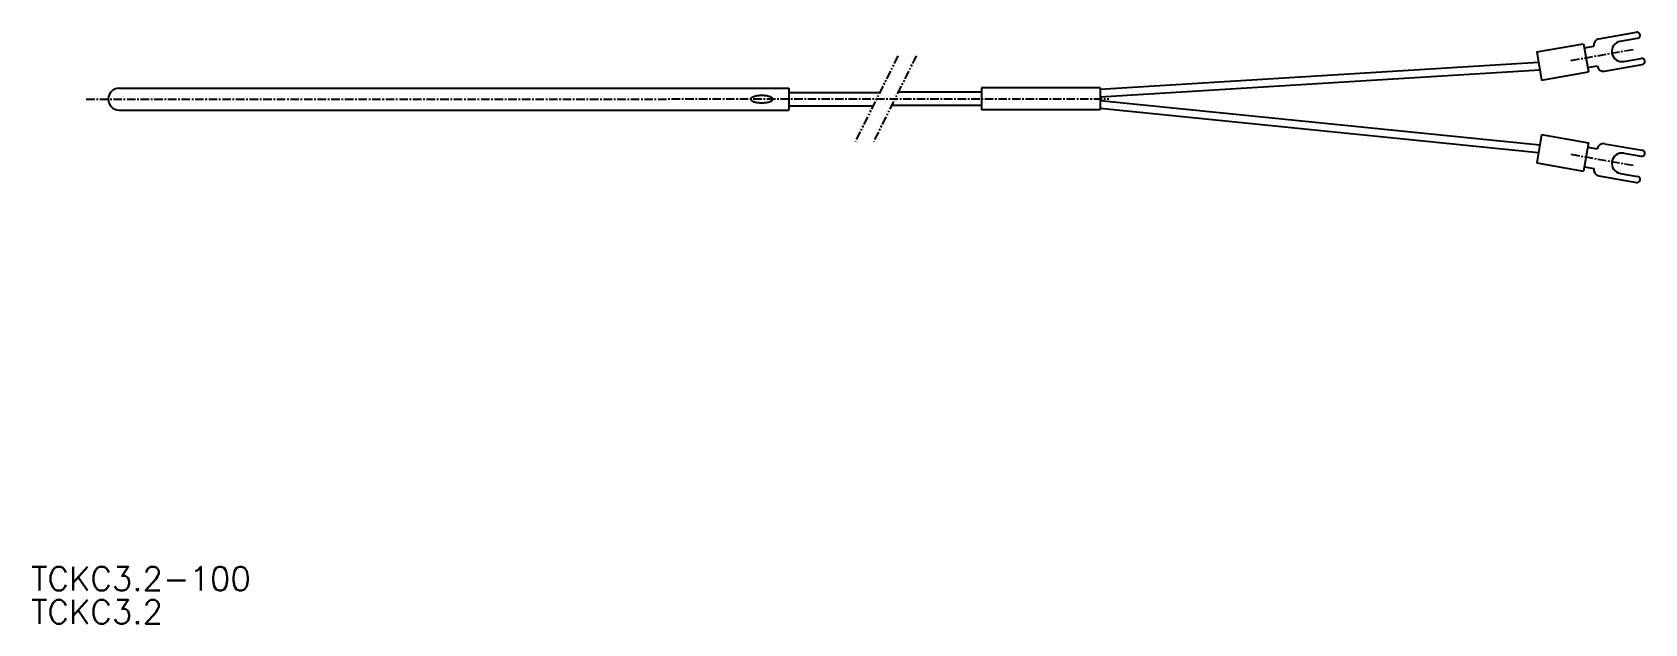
# Model space of a CAD drawing. Extents: x 77 to 314, y 565 to 652.
import ezdxf

# ---------------------------------------------------------------- set-up
doc = ezdxf.new("R2010")
doc.units = 0
doc.linetypes.add('CENTER', pattern=[2, 1.25, -0.25, 0.25, -0.25])
doc.linetypes.add('PHANTOM', pattern=[2.5, 1.25, -0.25, 0.25, -0.25, 0.25, -0.25])
doc.layers.get('0').update_dxf_attribs({"linetype": 'CONTINUOUS'})
doc.layers.add('CENTER', color=1, linetype='CENTER')
doc.styles.get("Standard").update_dxf_attribs({"font": 'txt.shx', "bigfont": 'bigfont.shx'})

msp = doc.modelspace()

# ---------------------------------------------------------------- linework, layer by layer
at = {"color": 7, "linetype": 'CONTINUOUS'}
for p, q in [((307.13, 650.76), (312.66, 651.74)), ((297.99, 648.85), (304.88, 650.06)), ((304.88, 650.06), (305.61, 645.93)), ((304.99, 649.44), (306.37, 649.68)), ((310.26, 650.41), (312.82, 650.86)), ((233.89, 643.38), (298.26, 647.33)), ((297.99, 648.85), (298.72, 644.71)), ((305.5, 646.55), (306.88, 646.79)), ((307.96, 646.04), (313.5, 647.01)), ((310.78, 647.44), (313.34, 647.89)), ((233.89, 642.25), (298.45, 646.23)), ((298.72, 644.71), (305.61, 645.93)), ((188.15, 643.5), (188.15, 640.3)), ((216.43, 643.55), (216.43, 640.35)), ((233.86, 643.55), (233.86, 640.35)), ((233.89, 641.71), (298.45, 635.17)), ((233.89, 640.57), (298.26, 634.07)), ((298.72, 636.69), (297.99, 632.55)), ((298.72, 636.69), (305.61, 635.48)), ((305.61, 635.48), (304.88, 631.34)), ((305.5, 634.85), (306.88, 634.61)), ((307.96, 635.36), (313.5, 634.39)), ((297.99, 632.55), (304.88, 631.34)), ((310.78, 633.96), (313.34, 633.51)), ((304.99, 631.96), (306.37, 631.72)), ((307.13, 630.64), (312.66, 629.66)), ((310.26, 631), (312.82, 630.54))]:
    msp.add_line(p, q, dxfattribs=at)
at = {"color": 3, "linetype": 'PHANTOM'}
for p, q in [((204.17, 648.27), (197.91, 635.7)), ((206.85, 648.27), (200.6, 635.7))]:
    msp.add_line(p, q, dxfattribs=at)
at = {"linetype": 'CONTINUOUS'}
for p, q in [((89.75, 643.5), (188.15, 643.5)), ((188.15, 642.9), (201.5, 642.9)), ((216.43, 642.95), (204.21, 642.95)), ((233.86, 643.55), (216.43, 643.55)), ((89.75, 640.3), (188.15, 640.3)), ((188.15, 640.9), (200.5, 640.9)), ((216.43, 640.95), (203.21, 640.95)), ((233.86, 640.35), (216.43, 640.35))]:
    msp.add_line(p, q, dxfattribs=at)
msp.add_polyline3d([(182.53, 641.9, 0), (182.54, 641.87, 0), (182.54, 641.85, 0), (182.55, 641.82, 0), (182.57, 641.8, 0), (182.58, 641.77, 0), (182.6, 641.75, 0), (182.63, 641.72, 0), (182.66, 641.7, 0), (182.69, 641.67, 0), (182.73, 641.65, 0), (182.77, 641.63, 0), (182.81, 641.61, 0), (182.85, 641.59, 0), (182.9, 641.57, 0), (182.96, 641.55, 0), (183.01, 641.53, 0), (183.07, 641.51, 0), (183.13, 641.49, 0), (183.19, 641.48, 0), (183.26, 641.46, 0), (183.32, 641.45, 0), (183.39, 641.43, 0), (183.47, 641.42, 0), (183.54, 641.41, 0), (183.61, 641.4, 0), (183.69, 641.39, 0), (183.77, 641.39, 0), (183.84, 641.38, 0), (183.92, 641.38, 0), (184, 641.38, 0), (184.08, 641.37, 0), (184.16, 641.37, 0), (184.24, 641.37, 0), (184.32, 641.38, 0), (184.4, 641.38, 0), (184.48, 641.38, 0), (184.56, 641.39, 0), (184.63, 641.39, 0), (184.71, 641.4, 0), (184.78, 641.41, 0), (184.86, 641.42, 0), (184.93, 641.43, 0), (185, 641.45, 0), (185.06, 641.46, 0), (185.13, 641.48, 0), (185.19, 641.49, 0), (185.25, 641.51, 0), (185.31, 641.53, 0), (185.37, 641.55, 0), (185.42, 641.57, 0), (185.47, 641.59, 0), (185.51, 641.61, 0), (185.56, 641.63, 0), (185.59, 641.65, 0), (185.63, 641.67, 0), (185.66, 641.7, 0), (185.69, 641.72, 0), (185.72, 641.75, 0), (185.74, 641.77, 0), (185.76, 641.8, 0), (185.77, 641.82, 0), (185.78, 641.85, 0), (185.78, 641.87, 0), (185.79, 641.9, 0), (185.78, 641.93, 0), (185.78, 641.95, 0), (185.77, 641.98, 0), (185.76, 642, 0), (185.74, 642.03, 0), (185.72, 642.05, 0), (185.69, 642.08, 0), (185.66, 642.1, 0), (185.63, 642.13, 0), (185.59, 642.15, 0), (185.56, 642.17, 0), (185.51, 642.19, 0), (185.47, 642.22, 0), (185.42, 642.24, 0), (185.37, 642.25, 0), (185.31, 642.27, 0), (185.25, 642.29, 0), (185.19, 642.31, 0), (185.13, 642.32, 0), (185.06, 642.34, 0), (185, 642.35, 0), (184.93, 642.37, 0), (184.86, 642.38, 0), (184.78, 642.39, 0), (184.71, 642.4, 0), (184.63, 642.4, 0), (184.56, 642.41, 0), (184.48, 642.42, 0), (184.4, 642.42, 0), (184.32, 642.42, 0), (184.24, 642.43, 0), (184.16, 642.43, 0), (184.08, 642.43, 0), (184, 642.42, 0), (183.92, 642.42, 0), (183.84, 642.42, 0), (183.77, 642.41, 0), (183.69, 642.4, 0), (183.61, 642.4, 0), (183.54, 642.39, 0), (183.47, 642.38, 0), (183.39, 642.37, 0), (183.32, 642.35, 0), (183.26, 642.34, 0), (183.19, 642.32, 0), (183.13, 642.31, 0), (183.07, 642.29, 0), (183.01, 642.27, 0), (182.96, 642.25, 0), (182.9, 642.24, 0), (182.85, 642.22, 0), (182.81, 642.19, 0), (182.77, 642.17, 0), (182.73, 642.15, 0), (182.69, 642.13, 0), (182.66, 642.1, 0), (182.63, 642.08, 0), (182.6, 642.05, 0), (182.58, 642.03, 0), (182.57, 642, 0), (182.55, 641.98, 0), (182.54, 641.95, 0), (182.54, 641.93, 0), (182.53, 641.9, 0)], dxfattribs=at)
at = {"color": 7, "linetype": 'CONTINUOUS'}
for centre, radius, start, end in [((312.74, 651.3), 0.446, 280, 100), ((307.29, 649.84), 0.931, 100, 189.785), ((310.52, 648.92), 1.5, 100, 280), ((307.8, 646.95), 0.931, 190.215, 280), ((313.42, 647.45), 0.446, 280, 100), ((307.8, 634.45), 0.931, 80, 169.785), ((310.52, 632.48), 1.5, 80, 260), ((313.42, 633.95), 0.446, 260, 80), ((307.29, 631.56), 0.931, 170.215, 260), ((312.74, 630.1), 0.446, 260, 80)]:
    msp.add_arc(centre, radius, start, end, dxfattribs=at)
at = {"linetype": 'CONTINUOUS'}
msp.add_arc((89.75, 641.9), 1.6, 90, 270, dxfattribs=at)
at = {"layer": 'CENTER', "color": 1, "linetype": 'CENTER'}
for p, q in [((303.03, 647.6), (312.27, 649.23)), ((84.92, 641.9), (235.14, 641.95)), ((303.03, 633.8), (312.27, 632.17))]:
    msp.add_line(p, q, dxfattribs=at)

# ---------------------------------------------------------------- texts
at = {"color": 7, "linetype": 'CONTINUOUS'}
for s, p in [('TCKC3.2-100', (76.85, 569.67)), ('TCKC3.2', (76.85, 564.8))]:
    msp.add_text(s, height=3.5, dxfattribs=at).set_placement(p)

doc.saveas('drawing.dxf')
